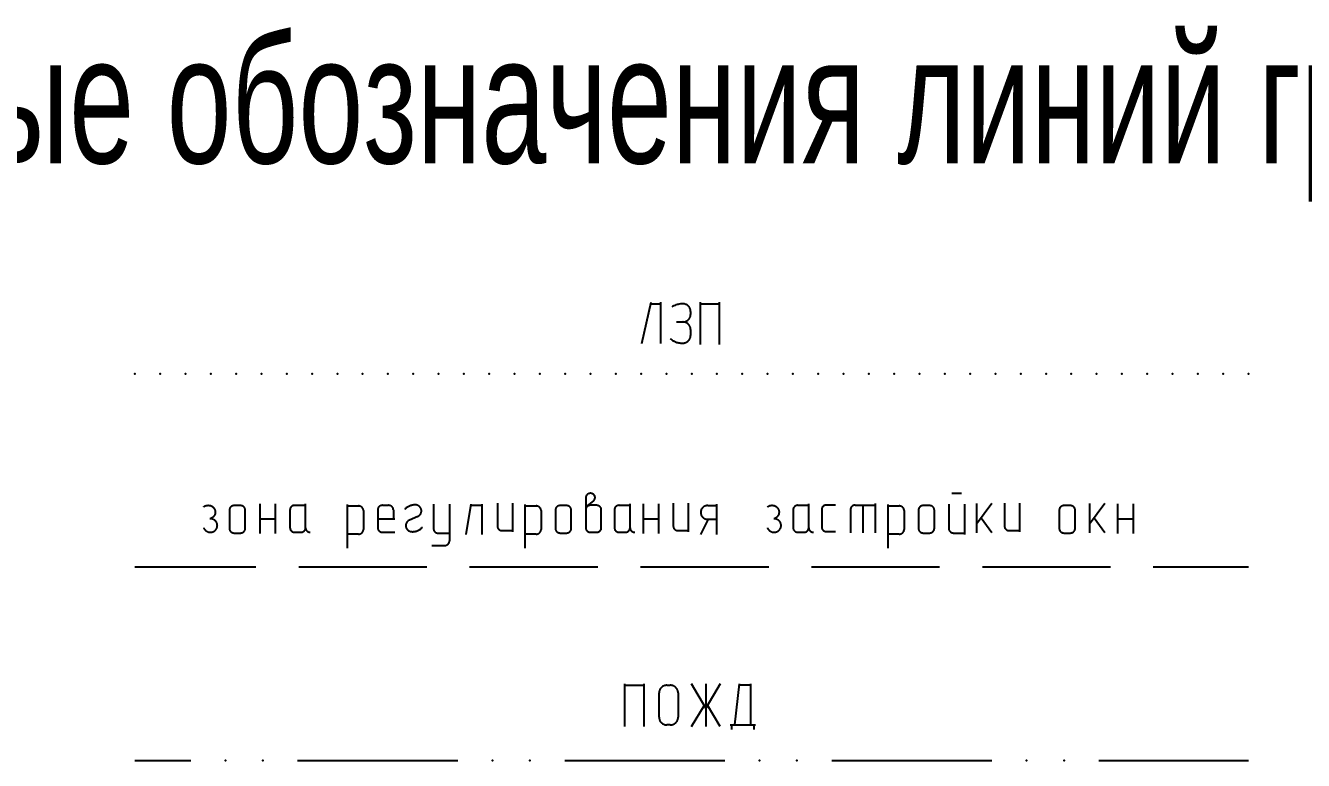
# Model space of a CAD drawing. Extents: x -2918 to -212, y 225 to 5715.
# Drawn here: x -390.19 to -347.46, y 1007.97 to 1032.56 of the extents above; entities that cross this region are included whole.
import ezdxf

# ---------------------------------------------------------------- set-up
doc = ezdxf.new("R2010")
doc.units = 0
doc.layers.get('0').update_dxf_attribs({"linetype": 'CONTINUOUS'})
doc.styles.add('STYLE-ARIAL_NARROW', font='ARIALN.TTF')

# ---------------------------------------------------------------- blocks, each defined once
blk = doc.blocks.new('УСЛ__ОБОЗНАЧЕНИЯ_ГЕО_2')
at = {"color": 18, "linetype": 'CONTINUOUS'}
for p, q in [((105.951, -10.149), (106.259, -8.767)), ((106.259, -8.817), (106.566, -8.817)), ((106.566, -8.767), (106.566, -10.149)), ((107.904, -10.178), (107.904, -8.767)), ((107.904, -8.818), (108.533, -8.818)), ((108.533, -8.767), (108.533, -10.178)), ((107.577, -9.071), (107.577, -9.171)), ((107.104, -9.424), (107.314, -9.424)), ((107.577, -9.677), (107.577, -9.879)), ((116.634, -15.158), (116.316, -15.158)), ((92.153, -15.719), (92.153, -16.332)), ((92.525, -15.566), (92.312, -15.566)), ((92.684, -16.332), (92.684, -15.719)), ((93.167, -15.507), (93.167, -16.506)), ((93.686, -15.507), (93.686, -16.506)), ((94.18, -15.708), (94.18, -16.309)), ((94.336, -15.558), (94.701, -15.558)), ((94.701, -16.309), (94.701, -15.508)), ((96.09, -15.526), (96.09, -16.993)), ((96.09, -15.579), (96.472, -15.579)), ((96.635, -15.736), (96.635, -16.365)), ((97.115, -15.708), (97.115, -16.309)), ((97.271, -15.558), (97.479, -15.558)), ((97.636, -15.708), (97.636, -16.009)), ((98.979, -15.517), (98.979, -16.338)), ((99.513, -15.517), (99.513, -16.748)), ((100.222, -15.515), (100.063, -16.536)), ((100.594, -15.566), (100.222, -15.566)), ((100.594, -15.515), (100.594, -16.536)), ((101.117, -15.491), (101.117, -16.258)), ((101.616, -15.491), (101.616, -16.45)), ((102.031, -15.526), (102.031, -16.993)), ((102.031, -15.579), (102.413, -15.579)), ((102.576, -15.736), (102.576, -16.365)), ((103.055, -15.719), (103.055, -16.332)), ((103.427, -15.566), (103.215, -15.566)), ((103.586, -16.332), (103.586, -15.719)), ((104.329, -15.408), (104.069, -15.608)), ((104.434, -15.558), (104.225, -15.558)), ((104.59, -16.309), (104.59, -15.708)), ((105.029, -15.708), (105.029, -16.309)), ((105.186, -15.558), (105.551, -15.558)), ((105.551, -16.309), (105.551, -15.508)), ((105.985, -15.507), (105.985, -16.506)), ((106.504, -15.507), (106.504, -16.506)), ((106.998, -15.491), (106.998, -16.258)), ((107.497, -15.491), (107.497, -16.45)), ((108.151, -15.566), (108.442, -15.566)), ((108.443, -15.515), (108.443, -16.536)), ((111.005, -15.708), (111.005, -16.309)), ((111.162, -15.558), (111.526, -15.558)), ((111.526, -16.309), (111.526, -15.508)), ((111.961, -15.697), (111.961, -16.287)), ((112.924, -15.697), (112.924, -16.484)), ((113.078, -15.55), (113.743, -15.55)), ((113.333, -15.55), (113.333, -16.484)), ((113.743, -15.5), (113.743, -16.484)), ((114.172, -15.526), (114.172, -16.993)), ((114.172, -15.579), (114.553, -15.579)), ((114.717, -15.736), (114.717, -16.365)), ((115.196, -15.719), (115.196, -16.332)), ((115.568, -15.566), (115.355, -15.566)), ((115.727, -16.332), (115.727, -15.719)), ((116.21, -15.515), (116.21, -16.332)), ((116.74, -15.515), (116.74, -16.536)), ((117.137, -15.498), (117.137, -16.477)), ((117.645, -15.498), (117.137, -16.184)), ((118.075, -15.491), (118.075, -16.258)), ((118.574, -15.491), (118.574, -16.45)), ((119.904, -15.719), (119.904, -16.332)), ((120.275, -15.566), (120.063, -15.566)), ((120.434, -16.332), (120.434, -15.719)), ((120.917, -15.498), (120.917, -16.477)), ((121.426, -15.498), (120.917, -16.184)), ((121.856, -15.507), (121.856, -16.506)), ((122.375, -15.507), (122.375, -16.506)), ((93.167, -16.006), (93.686, -16.006)), ((97.115, -16.009), (97.688, -16.009)), ((98.453, -15.929), (98.175, -16.052)), ((105.985, -16.006), (106.504, -16.006)), ((107.913, -16.536), (108.178, -16.026)), ((108.15, -16.026), (108.445, -16.026)), ((117.645, -16.477), (117.289, -15.988)), ((121.426, -16.477), (121.07, -15.988)), ((121.856, -16.006), (122.375, -16.006)), ((92.312, -16.485), (92.525, -16.485)), ((94.336, -16.46), (94.545, -16.46)), ((96.472, -16.522), (96.09, -16.522)), ((97.271, -16.46), (97.688, -16.46)), ((99.139, -16.492), (99.513, -16.492)), ((101.266, -16.402), (101.616, -16.402)), ((102.413, -16.522), (102.031, -16.522)), ((103.215, -16.485), (103.427, -16.485)), ((104.225, -16.46), (104.434, -16.46)), ((105.186, -16.46), (105.394, -16.46)), ((107.148, -16.402), (107.497, -16.402)), ((111.162, -16.46), (111.37, -16.46)), ((112.114, -16.435), (112.421, -16.435)), ((114.553, -16.522), (114.172, -16.522)), ((115.355, -16.485), (115.568, -16.485)), ((116.369, -16.485), (116.74, -16.485)), ((118.224, -16.402), (118.574, -16.402)), ((120.063, -16.485), (120.275, -16.485)), ((98.926, -16.902), (99.352, -16.902)), ((88.993, -17.617), (93.041, -17.617)), ((94.47, -17.617), (98.757, -17.617)), ((100.186, -17.617), (104.473, -17.617)), ((105.902, -17.617), (110.188, -17.617)), ((111.617, -17.617), (115.904, -17.617)), ((117.333, -17.617), (121.62, -17.617)), ((123.049, -17.617), (126.231, -17.617)), ((105.378, -22.955), (105.378, -21.527)), ((105.378, -21.578), (106.015, -21.578)), ((106.015, -21.527), (106.015, -22.955)), ((106.787, -21.578), (106.893, -21.578)), ((108.09, -21.527), (108.09, -22.96)), ((109.056, -22.904), (109.215, -21.527)), ((109.587, -21.578), (109.215, -21.578)), ((109.587, -22.904), (109.587, -21.527)), ((106.521, -22.649), (106.521, -21.833)), ((107.158, -21.833), (107.158, -22.649)), ((107.611, -22.96), (108.037, -22.243)), ((108.57, -22.96), (108.144, -22.243)), ((106.893, -22.904), (106.787, -22.904)), ((108.897, -22.904), (109.746, -22.904)), ((108.95, -23.057), (108.95, -22.904)), ((109.693, -22.904), (109.693, -23.057)), ((88.993, -24.093), (90.859, -24.093)), ((94.434, -24.093), (99.79, -24.093)), ((103.365, -24.093), (108.721, -24.093)), ((112.296, -24.093), (117.652, -24.093)), ((121.227, -24.093), (126.231, -24.093))]:
    blk.add_line(p, q, dxfattribs=at)
at = {"color": 18, "linetype": 'CONTINUOUS', "flags": 128}
for points in [[(107.314, -8.818), (107.275, -8.819), (107.237, -8.823), (107.199, -8.828), (107.161, -8.835), (107.123, -8.845), (107.086, -8.856), (107.05, -8.869), (107.014, -8.884), (106.98, -8.901), (106.946, -8.919)], [(107.577, -9.071), (107.576, -9.057), (107.575, -9.044), (107.574, -9.031), (107.571, -9.018), (107.568, -9.005), (107.564, -8.992), (107.559, -8.98), (107.554, -8.968), (107.548, -8.956), (107.542, -8.944), (107.534, -8.933), (107.527, -8.922), (107.518, -8.911), (107.509, -8.901), (107.5, -8.892), (107.49, -8.883), (107.479, -8.874), (107.468, -8.866), (107.457, -8.859), (107.445, -8.852), (107.433, -8.845), (107.421, -8.84), (107.408, -8.835), (107.395, -8.83), (107.382, -8.826), (107.369, -8.823), (107.355, -8.821), (107.341, -8.819), (107.328, -8.818), (107.314, -8.818)], [(107.314, -9.424), (107.328, -9.424), (107.341, -9.423), (107.355, -9.421), (107.369, -9.419), (107.382, -9.415), (107.395, -9.412), (107.408, -9.407), (107.421, -9.402), (107.433, -9.397), (107.445, -9.39), (107.457, -9.383), (107.468, -9.376), (107.479, -9.368), (107.49, -9.359), (107.5, -9.35), (107.509, -9.341), (107.518, -9.331), (107.527, -9.32), (107.534, -9.309), (107.542, -9.298), (107.548, -9.286), (107.554, -9.274), (107.559, -9.262), (107.564, -9.25), (107.568, -9.237), (107.571, -9.224), (107.574, -9.211), (107.575, -9.198), (107.576, -9.185), (107.577, -9.171)], [(107.577, -9.677), (107.576, -9.664), (107.575, -9.65), (107.574, -9.637), (107.571, -9.624), (107.568, -9.611), (107.564, -9.599), (107.559, -9.586), (107.554, -9.574), (107.548, -9.562), (107.542, -9.55), (107.534, -9.539), (107.527, -9.528), (107.518, -9.518), (107.509, -9.508), (107.5, -9.498), (107.49, -9.489), (107.479, -9.481), (107.468, -9.472), (107.457, -9.465), (107.445, -9.458), (107.433, -9.452), (107.421, -9.446), (107.408, -9.441), (107.395, -9.437), (107.382, -9.433), (107.369, -9.43), (107.355, -9.427), (107.341, -9.426), (107.328, -9.424), (107.314, -9.424)], [(106.894, -9.98), (106.918, -10.001), (106.944, -10.02), (106.971, -10.039), (106.999, -10.055), (107.028, -10.07), (107.058, -10.084), (107.088, -10.096), (107.12, -10.106), (107.151, -10.114), (107.183, -10.121), (107.216, -10.127), (107.248, -10.13), (107.281, -10.132), (107.314, -10.132)], [(107.314, -10.132), (107.328, -10.131), (107.341, -10.13), (107.355, -10.128), (107.369, -10.126), (107.382, -10.123), (107.395, -10.119), (107.408, -10.115), (107.421, -10.11), (107.433, -10.104), (107.445, -10.098), (107.457, -10.091), (107.468, -10.083), (107.479, -10.075), (107.49, -10.067), (107.5, -10.057), (107.509, -10.048), (107.518, -10.038), (107.527, -10.027), (107.534, -10.017), (107.542, -10.005), (107.548, -9.993), (107.554, -9.982), (107.559, -9.969), (107.564, -9.957), (107.568, -9.944), (107.571, -9.931), (107.574, -9.918), (107.575, -9.905), (107.576, -9.892), (107.577, -9.879)], [(104.225, -15.157), (104.217, -15.157), (104.209, -15.158), (104.201, -15.159), (104.193, -15.16), (104.185, -15.162), (104.177, -15.165), (104.169, -15.167), (104.162, -15.17), (104.154, -15.174), (104.147, -15.177), (104.14, -15.181), (104.133, -15.186), (104.127, -15.191), (104.121, -15.196), (104.115, -15.201), (104.109, -15.207), (104.104, -15.213), (104.099, -15.219), (104.094, -15.226), (104.09, -15.232), (104.086, -15.239), (104.082, -15.246), (104.079, -15.254), (104.076, -15.261), (104.074, -15.269), (104.072, -15.276), (104.071, -15.284), (104.07, -15.292), (104.069, -15.299), (104.069, -15.307), (104.069, -16.309)], [(104.329, -15.408), (104.335, -15.403), (104.341, -15.397), (104.346, -15.392), (104.351, -15.386), (104.356, -15.38), (104.36, -15.373), (104.364, -15.367), (104.368, -15.36), (104.371, -15.353), (104.374, -15.346), (104.376, -15.339), (104.378, -15.332), (104.379, -15.324), (104.381, -15.317), (104.382, -15.309), (104.382, -15.302), (104.382, -15.294), (104.381, -15.287), (104.38, -15.279), (104.379, -15.272), (104.377, -15.264), (104.375, -15.257), (104.373, -15.25), (104.37, -15.243), (104.366, -15.236), (104.363, -15.229), (104.359, -15.223), (104.354, -15.216), (104.349, -15.21), (104.345, -15.205), (104.339, -15.199), (104.334, -15.194), (104.328, -15.189), (104.321, -15.185), (104.315, -15.18), (104.308, -15.176), (104.301, -15.173), (104.294, -15.169), (104.287, -15.166), (104.28, -15.164), (104.272, -15.162), (104.264, -15.16), (104.257, -15.159), (104.249, -15.158), (104.241, -15.157), (104.233, -15.157), (104.225, -15.157)], [(91.295, -15.608), (91.304, -15.601), (91.315, -15.594), (91.325, -15.588), (91.337, -15.582), (91.348, -15.577), (91.359, -15.573), (91.371, -15.569), (91.383, -15.565), (91.395, -15.562), (91.408, -15.561), (91.42, -15.559), (91.432, -15.558), (91.445, -15.558), (91.457, -15.558), (91.47, -15.559), (91.482, -15.561), (91.495, -15.563), (91.507, -15.566), (91.519, -15.569), (91.53, -15.574), (91.542, -15.578), (91.553, -15.584), (91.564, -15.589), (91.575, -15.596), (91.585, -15.602), (91.595, -15.61), (91.604, -15.618), (91.613, -15.626), (91.622, -15.635), (91.63, -15.644), (91.637, -15.654), (91.644, -15.664), (91.651, -15.674), (91.656, -15.684), (91.662, -15.695), (91.667, -15.707), (91.671, -15.718), (91.674, -15.729), (91.677, -15.741), (91.679, -15.753), (91.681, -15.765), (91.682, -15.777), (91.682, -15.789), (91.681, -15.801), (91.68, -15.813), (91.678, -15.825), (91.676, -15.837), (91.673, -15.848), (91.669, -15.86), (91.665, -15.871), (91.66, -15.882), (91.655, -15.893), (91.649, -15.903), (91.642, -15.913), (91.635, -15.923), (91.627, -15.933), (91.619, -15.942), (91.61, -15.95), (91.601, -15.959), (91.592, -15.966), (91.582, -15.974), (91.571, -15.98), (91.561, -15.986), (91.55, -15.992), (91.538, -15.997), (91.527, -16.002), (91.515, -16.006), (91.503, -16.009)], [(92.312, -15.566), (92.304, -15.567), (92.296, -15.567), (92.287, -15.568), (92.279, -15.57), (92.271, -15.572), (92.263, -15.574), (92.255, -15.576), (92.248, -15.58), (92.24, -15.583), (92.233, -15.587), (92.225, -15.591), (92.219, -15.595), (92.212, -15.6), (92.206, -15.606), (92.2, -15.611), (92.194, -15.617), (92.188, -15.623), (92.183, -15.629), (92.179, -15.636), (92.174, -15.643), (92.17, -15.65), (92.167, -15.657), (92.164, -15.665), (92.161, -15.672), (92.158, -15.68), (92.157, -15.688), (92.155, -15.695), (92.154, -15.703), (92.153, -15.711), (92.153, -15.719)], [(92.684, -15.719), (92.683, -15.711), (92.683, -15.703), (92.682, -15.695), (92.68, -15.688), (92.678, -15.68), (92.676, -15.672), (92.673, -15.665), (92.67, -15.657), (92.666, -15.65), (92.662, -15.643), (92.658, -15.636), (92.653, -15.629), (92.648, -15.623), (92.643, -15.617), (92.637, -15.611), (92.631, -15.606), (92.625, -15.6), (92.618, -15.595), (92.611, -15.591), (92.604, -15.587), (92.597, -15.583), (92.589, -15.58), (92.582, -15.576), (92.574, -15.574), (92.566, -15.572), (92.558, -15.57), (92.549, -15.568), (92.541, -15.567), (92.533, -15.567), (92.525, -15.566)], [(94.336, -15.558), (94.328, -15.558), (94.32, -15.559), (94.312, -15.56), (94.304, -15.561), (94.296, -15.563), (94.288, -15.565), (94.28, -15.568), (94.273, -15.571), (94.265, -15.574), (94.258, -15.578), (94.251, -15.582), (94.245, -15.587), (94.238, -15.591), (94.232, -15.597), (94.226, -15.602), (94.22, -15.608), (94.215, -15.614), (94.21, -15.62), (94.205, -15.627), (94.201, -15.633), (94.197, -15.64), (94.194, -15.647), (94.191, -15.654), (94.188, -15.662), (94.186, -15.669), (94.184, -15.677), (94.182, -15.685), (94.181, -15.693), (94.18, -15.7), (94.18, -15.708)], [(96.635, -15.736), (96.635, -15.728), (96.635, -15.719), (96.633, -15.711), (96.632, -15.703), (96.63, -15.695), (96.627, -15.687), (96.624, -15.68), (96.621, -15.672), (96.618, -15.665), (96.613, -15.657), (96.609, -15.65), (96.604, -15.643), (96.599, -15.637), (96.594, -15.631), (96.588, -15.625), (96.581, -15.619), (96.575, -15.614), (96.568, -15.609), (96.561, -15.604), (96.554, -15.6), (96.546, -15.596), (96.538, -15.592), (96.53, -15.589), (96.522, -15.586), (96.514, -15.584), (96.506, -15.582), (96.498, -15.581), (96.489, -15.579), (96.48, -15.579), (96.472, -15.579)], [(97.271, -15.558), (97.263, -15.558), (97.255, -15.559), (97.246, -15.56), (97.238, -15.561), (97.23, -15.563), (97.223, -15.565), (97.215, -15.568), (97.207, -15.571), (97.2, -15.574), (97.193, -15.578), (97.186, -15.582), (97.179, -15.587), (97.173, -15.591), (97.166, -15.597), (97.16, -15.602), (97.155, -15.608), (97.149, -15.614), (97.144, -15.62), (97.14, -15.627), (97.136, -15.633), (97.132, -15.64), (97.128, -15.647), (97.125, -15.654), (97.122, -15.662), (97.12, -15.669), (97.118, -15.677), (97.117, -15.685), (97.115, -15.693), (97.115, -15.7), (97.115, -15.708)], [(97.636, -15.708), (97.635, -15.7), (97.635, -15.693), (97.634, -15.685), (97.632, -15.677), (97.63, -15.669), (97.628, -15.662), (97.625, -15.654), (97.622, -15.647), (97.618, -15.64), (97.615, -15.633), (97.61, -15.627), (97.606, -15.62), (97.601, -15.614), (97.596, -15.608), (97.59, -15.602), (97.584, -15.597), (97.578, -15.591), (97.571, -15.587), (97.564, -15.582), (97.557, -15.578), (97.55, -15.574), (97.543, -15.571), (97.535, -15.568), (97.528, -15.565), (97.52, -15.563), (97.512, -15.561), (97.504, -15.56), (97.496, -15.559), (97.487, -15.558), (97.479, -15.558)], [(98.366, -15.543), (98.342, -15.544), (98.317, -15.546), (98.292, -15.549), (98.268, -15.553), (98.244, -15.559), (98.22, -15.566), (98.197, -15.574), (98.174, -15.584), (98.152, -15.594), (98.131, -15.606), (98.11, -15.618), (98.09, -15.632), (98.07, -15.647), (98.052, -15.663), (98.034, -15.68), (98.018, -15.697)], [(98.444, -15.933), (98.454, -15.928), (98.465, -15.924), (98.474, -15.918), (98.484, -15.912), (98.493, -15.906), (98.502, -15.9), (98.51, -15.892), (98.518, -15.885), (98.525, -15.877), (98.532, -15.868), (98.539, -15.86), (98.545, -15.851), (98.551, -15.842), (98.556, -15.832), (98.56, -15.822), (98.564, -15.812), (98.568, -15.802), (98.57, -15.792), (98.573, -15.781), (98.574, -15.77), (98.575, -15.76), (98.576, -15.749), (98.576, -15.738), (98.575, -15.728), (98.574, -15.717), (98.572, -15.706), (98.57, -15.696), (98.567, -15.685), (98.563, -15.675), (98.559, -15.665), (98.554, -15.656), (98.549, -15.646), (98.544, -15.637), (98.537, -15.628), (98.531, -15.619), (98.523, -15.611), (98.516, -15.603), (98.508, -15.596), (98.499, -15.589), (98.49, -15.582), (98.481, -15.576), (98.472, -15.57), (98.462, -15.565), (98.452, -15.56), (98.442, -15.556), (98.431, -15.553), (98.421, -15.549), (98.41, -15.547), (98.399, -15.545), (98.388, -15.544), (98.376, -15.543), (98.365, -15.542)], [(102.576, -15.736), (102.576, -15.728), (102.575, -15.719), (102.574, -15.711), (102.573, -15.703), (102.571, -15.695), (102.568, -15.687), (102.565, -15.68), (102.562, -15.672), (102.558, -15.665), (102.554, -15.657), (102.55, -15.65), (102.545, -15.643), (102.54, -15.637), (102.534, -15.631), (102.528, -15.625), (102.522, -15.619), (102.516, -15.614), (102.509, -15.609), (102.502, -15.604), (102.494, -15.6), (102.487, -15.596), (102.479, -15.592), (102.471, -15.589), (102.463, -15.586), (102.455, -15.584), (102.447, -15.582), (102.438, -15.581), (102.43, -15.579), (102.421, -15.579), (102.413, -15.579)], [(103.215, -15.566), (103.206, -15.567), (103.198, -15.567), (103.19, -15.568), (103.181, -15.57), (103.173, -15.572), (103.165, -15.574), (103.157, -15.576), (103.15, -15.58), (103.142, -15.583), (103.135, -15.587), (103.128, -15.591), (103.121, -15.595), (103.114, -15.6), (103.108, -15.606), (103.102, -15.611), (103.096, -15.617), (103.091, -15.623), (103.086, -15.629), (103.081, -15.636), (103.077, -15.643), (103.073, -15.65), (103.069, -15.657), (103.066, -15.665), (103.063, -15.672), (103.061, -15.68), (103.059, -15.688), (103.057, -15.695), (103.056, -15.703), (103.056, -15.711), (103.055, -15.719)], [(103.586, -15.719), (103.586, -15.711), (103.585, -15.703), (103.584, -15.695), (103.582, -15.688), (103.581, -15.68), (103.578, -15.672), (103.576, -15.665), (103.572, -15.657), (103.569, -15.65), (103.565, -15.643), (103.56, -15.636), (103.556, -15.629), (103.551, -15.623), (103.545, -15.617), (103.54, -15.611), (103.534, -15.606), (103.527, -15.6), (103.521, -15.595), (103.514, -15.591), (103.506, -15.587), (103.499, -15.583), (103.492, -15.58), (103.484, -15.576), (103.476, -15.574), (103.468, -15.572), (103.46, -15.57), (103.452, -15.568), (103.444, -15.567), (103.435, -15.567), (103.427, -15.566)], [(104.225, -15.558), (104.217, -15.558), (104.209, -15.559), (104.201, -15.56), (104.193, -15.561), (104.185, -15.563), (104.177, -15.565), (104.169, -15.568), (104.162, -15.571), (104.154, -15.574), (104.147, -15.578), (104.14, -15.582), (104.133, -15.587), (104.127, -15.591), (104.121, -15.597), (104.115, -15.602), (104.109, -15.608), (104.104, -15.614), (104.099, -15.62), (104.094, -15.627), (104.09, -15.633), (104.086, -15.64), (104.082, -15.647), (104.079, -15.654), (104.076, -15.662), (104.074, -15.669), (104.072, -15.677), (104.071, -15.685), (104.07, -15.693), (104.069, -15.7), (104.069, -15.708)], [(104.59, -15.708), (104.59, -15.7), (104.589, -15.693), (104.588, -15.685), (104.587, -15.677), (104.585, -15.669), (104.582, -15.662), (104.58, -15.654), (104.576, -15.647), (104.573, -15.64), (104.569, -15.633), (104.565, -15.627), (104.56, -15.62), (104.555, -15.614), (104.55, -15.608), (104.544, -15.602), (104.538, -15.597), (104.532, -15.591), (104.526, -15.587), (104.519, -15.582), (104.512, -15.578), (104.505, -15.574), (104.497, -15.571), (104.49, -15.568), (104.482, -15.565), (104.474, -15.563), (104.466, -15.561), (104.458, -15.56), (104.45, -15.559), (104.442, -15.558), (104.434, -15.558)], [(105.186, -15.558), (105.177, -15.558), (105.169, -15.559), (105.161, -15.56), (105.153, -15.561), (105.145, -15.563), (105.137, -15.565), (105.13, -15.568), (105.122, -15.571), (105.115, -15.574), (105.108, -15.578), (105.101, -15.582), (105.094, -15.587), (105.087, -15.591), (105.081, -15.597), (105.075, -15.602), (105.07, -15.608), (105.064, -15.614), (105.059, -15.62), (105.055, -15.627), (105.05, -15.633), (105.046, -15.64), (105.043, -15.647), (105.04, -15.654), (105.037, -15.662), (105.035, -15.669), (105.033, -15.677), (105.031, -15.685), (105.03, -15.693), (105.03, -15.7), (105.029, -15.708)], [(108.151, -15.566), (108.139, -15.567), (108.127, -15.568), (108.114, -15.569), (108.102, -15.571), (108.09, -15.574), (108.078, -15.578), (108.066, -15.582), (108.054, -15.586), (108.043, -15.591), (108.032, -15.597), (108.021, -15.603), (108.011, -15.61), (108.001, -15.618), (107.992, -15.625), (107.982, -15.634), (107.974, -15.642), (107.966, -15.651), (107.958, -15.661), (107.951, -15.671), (107.945, -15.681), (107.939, -15.692), (107.933, -15.703), (107.928, -15.714), (107.924, -15.725), (107.921, -15.737), (107.918, -15.748), (107.916, -15.76), (107.914, -15.772), (107.913, -15.784), (107.913, -15.796), (107.913, -15.808), (107.914, -15.82), (107.916, -15.832), (107.918, -15.844), (107.921, -15.856), (107.924, -15.867), (107.928, -15.878), (107.933, -15.889), (107.939, -15.9), (107.945, -15.911), (107.951, -15.921), (107.958, -15.931), (107.966, -15.94), (107.974, -15.95), (107.982, -15.958), (107.992, -15.967), (108.001, -15.975), (108.011, -15.982), (108.021, -15.989), (108.032, -15.995), (108.043, -16.001), (108.054, -16.006), (108.066, -16.01), (108.078, -16.014), (108.09, -16.018), (108.102, -16.021), (108.114, -16.023), (108.127, -16.024), (108.139, -16.025), (108.151, -16.026)], [(110.147, -15.608), (110.157, -15.601), (110.167, -15.594), (110.178, -15.588), (110.189, -15.582), (110.2, -15.577), (110.212, -15.573), (110.223, -15.569), (110.235, -15.565), (110.248, -15.562), (110.26, -15.561), (110.272, -15.559), (110.285, -15.558), (110.297, -15.558), (110.31, -15.558), (110.322, -15.559), (110.334, -15.561), (110.347, -15.563), (110.359, -15.566), (110.371, -15.569), (110.383, -15.574), (110.394, -15.578), (110.405, -15.584), (110.416, -15.589), (110.427, -15.596), (110.437, -15.602), (110.447, -15.61), (110.456, -15.618), (110.465, -15.626), (110.474, -15.635), (110.482, -15.644), (110.49, -15.654), (110.497, -15.664), (110.503, -15.674), (110.509, -15.684), (110.514, -15.695), (110.519, -15.707), (110.523, -15.718), (110.526, -15.729), (110.529, -15.741), (110.531, -15.753), (110.533, -15.765), (110.534, -15.777), (110.534, -15.789), (110.534, -15.801), (110.532, -15.813), (110.531, -15.825), (110.528, -15.837), (110.525, -15.848), (110.522, -15.86), (110.517, -15.871), (110.513, -15.882), (110.507, -15.893), (110.501, -15.903), (110.494, -15.913), (110.487, -15.923), (110.479, -15.933), (110.471, -15.942), (110.463, -15.95), (110.454, -15.959), (110.444, -15.966), (110.434, -15.974), (110.424, -15.98), (110.413, -15.986), (110.402, -15.992), (110.391, -15.997), (110.379, -16.002), (110.367, -16.006), (110.355, -16.009)], [(111.162, -15.558), (111.153, -15.558), (111.145, -15.559), (111.137, -15.56), (111.129, -15.561), (111.121, -15.563), (111.113, -15.565), (111.106, -15.568), (111.098, -15.571), (111.091, -15.574), (111.084, -15.578), (111.076, -15.582), (111.07, -15.587), (111.063, -15.591), (111.057, -15.597), (111.051, -15.602), (111.046, -15.608), (111.04, -15.614), (111.035, -15.62), (111.031, -15.627), (111.026, -15.633), (111.022, -15.64), (111.019, -15.647), (111.016, -15.654), (111.013, -15.662), (111.011, -15.669), (111.009, -15.677), (111.007, -15.685), (111.006, -15.693), (111.006, -15.7), (111.005, -15.708)], [(112.421, -15.55), (112.114, -15.55), (112.106, -15.55), (112.098, -15.55), (112.09, -15.552), (112.082, -15.553), (112.074, -15.555), (112.066, -15.557), (112.059, -15.56), (112.052, -15.562), (112.044, -15.566), (112.037, -15.569), (112.03, -15.573), (112.024, -15.578), (112.017, -15.582), (112.011, -15.588), (112.005, -15.593), (112, -15.598), (111.995, -15.604), (111.99, -15.61), (111.985, -15.617), (111.981, -15.623), (111.977, -15.63), (111.974, -15.637), (111.971, -15.644), (111.968, -15.652), (111.966, -15.659), (111.964, -15.666), (111.962, -15.674), (111.961, -15.682), (111.961, -15.689), (111.961, -15.697)], [(113.078, -15.55), (113.07, -15.55), (113.062, -15.55), (113.054, -15.552), (113.046, -15.553), (113.038, -15.555), (113.03, -15.557), (113.023, -15.56), (113.015, -15.562), (113.008, -15.566), (113.001, -15.569), (112.994, -15.573), (112.987, -15.578), (112.981, -15.582), (112.975, -15.588), (112.969, -15.593), (112.964, -15.598), (112.958, -15.604), (112.954, -15.61), (112.949, -15.617), (112.945, -15.623), (112.941, -15.63), (112.938, -15.637), (112.934, -15.644), (112.932, -15.652), (112.93, -15.659), (112.928, -15.666), (112.926, -15.674), (112.925, -15.682), (112.924, -15.689), (112.924, -15.697)], [(114.717, -15.736), (114.717, -15.728), (114.716, -15.719), (114.715, -15.711), (114.713, -15.703), (114.711, -15.695), (114.709, -15.687), (114.706, -15.68), (114.703, -15.672), (114.699, -15.665), (114.695, -15.657), (114.691, -15.65), (114.686, -15.643), (114.681, -15.637), (114.675, -15.631), (114.669, -15.625), (114.663, -15.619), (114.656, -15.614), (114.65, -15.609), (114.643, -15.604), (114.635, -15.6), (114.628, -15.596), (114.62, -15.592), (114.612, -15.589), (114.604, -15.586), (114.596, -15.584), (114.587, -15.582), (114.579, -15.581), (114.571, -15.579), (114.562, -15.579), (114.553, -15.579)], [(115.355, -15.566), (115.347, -15.567), (115.339, -15.567), (115.33, -15.568), (115.322, -15.57), (115.314, -15.572), (115.306, -15.574), (115.298, -15.576), (115.291, -15.58), (115.283, -15.583), (115.276, -15.587), (115.269, -15.591), (115.262, -15.595), (115.255, -15.6), (115.249, -15.606), (115.243, -15.611), (115.237, -15.617), (115.232, -15.623), (115.227, -15.629), (115.222, -15.636), (115.217, -15.643), (115.213, -15.65), (115.21, -15.657), (115.207, -15.665), (115.204, -15.672), (115.202, -15.68), (115.2, -15.688), (115.198, -15.695), (115.197, -15.703), (115.196, -15.711), (115.196, -15.719)], [(115.727, -15.719), (115.727, -15.711), (115.726, -15.703), (115.725, -15.695), (115.723, -15.688), (115.721, -15.68), (115.719, -15.672), (115.716, -15.665), (115.713, -15.657), (115.709, -15.65), (115.705, -15.643), (115.701, -15.636), (115.696, -15.629), (115.691, -15.623), (115.686, -15.617), (115.68, -15.611), (115.674, -15.606), (115.668, -15.6), (115.661, -15.595), (115.654, -15.591), (115.647, -15.587), (115.64, -15.583), (115.632, -15.58), (115.625, -15.576), (115.617, -15.574), (115.609, -15.572), (115.601, -15.57), (115.592, -15.568), (115.584, -15.567), (115.576, -15.567), (115.568, -15.566)], [(120.063, -15.566), (120.055, -15.567), (120.046, -15.567), (120.038, -15.568), (120.03, -15.57), (120.022, -15.572), (120.014, -15.574), (120.006, -15.576), (119.998, -15.58), (119.99, -15.583), (119.983, -15.587), (119.976, -15.591), (119.969, -15.595), (119.963, -15.6), (119.956, -15.606), (119.95, -15.611), (119.945, -15.617), (119.939, -15.623), (119.934, -15.629), (119.929, -15.636), (119.925, -15.643), (119.921, -15.65), (119.918, -15.657), (119.914, -15.665), (119.911, -15.672), (119.909, -15.68), (119.907, -15.688), (119.906, -15.695), (119.905, -15.703), (119.904, -15.711), (119.904, -15.719)], [(120.434, -15.719), (120.434, -15.711), (120.434, -15.703), (120.432, -15.695), (120.431, -15.688), (120.429, -15.68), (120.427, -15.672), (120.424, -15.665), (120.421, -15.657), (120.417, -15.65), (120.413, -15.643), (120.409, -15.636), (120.404, -15.629), (120.399, -15.623), (120.394, -15.617), (120.388, -15.611), (120.382, -15.606), (120.375, -15.6), (120.369, -15.595), (120.362, -15.591), (120.355, -15.587), (120.347, -15.583), (120.34, -15.58), (120.332, -15.576), (120.324, -15.574), (120.316, -15.572), (120.308, -15.57), (120.3, -15.568), (120.292, -15.567), (120.284, -15.567), (120.275, -15.566)], [(91.295, -16.309), (91.299, -16.321), (91.304, -16.331), (91.31, -16.342), (91.316, -16.352), (91.323, -16.362), (91.33, -16.372), (91.338, -16.381), (91.346, -16.39), (91.355, -16.398), (91.364, -16.406), (91.374, -16.414), (91.384, -16.421), (91.394, -16.427), (91.405, -16.433), (91.416, -16.438), (91.427, -16.443), (91.439, -16.448), (91.451, -16.451), (91.462, -16.454), (91.475, -16.456), (91.487, -16.458), (91.499, -16.46), (91.511, -16.46), (91.524, -16.46), (91.536, -16.459), (91.549, -16.458), (91.561, -16.456), (91.573, -16.453), (91.585, -16.45), (91.597, -16.446), (91.608, -16.442), (91.619, -16.437), (91.63, -16.432), (91.641, -16.425), (91.651, -16.419), (91.661, -16.412), (91.671, -16.404), (91.68, -16.396), (91.688, -16.388), (91.696, -16.379), (91.704, -16.369), (91.711, -16.359), (91.718, -16.349), (91.724, -16.339), (91.729, -16.328), (91.734, -16.317), (91.738, -16.306), (91.742, -16.295), (91.745, -16.283), (91.747, -16.272), (91.749, -16.26), (91.75, -16.248), (91.751, -16.236), (91.75, -16.224), (91.75, -16.212), (91.748, -16.2), (91.746, -16.189), (91.743, -16.177), (91.74, -16.166), (91.736, -16.155), (91.731, -16.144), (91.726, -16.133), (91.72, -16.122), (91.713, -16.112), (91.707, -16.102), (91.699, -16.093), (91.691, -16.084), (91.683, -16.075), (91.674, -16.067), (91.664, -16.059), (91.654, -16.052), (91.644, -16.045), (91.634, -16.039), (91.623, -16.033), (91.612, -16.028), (91.6, -16.024), (91.588, -16.019), (91.577, -16.016), (91.565, -16.013), (91.552, -16.011), (91.54, -16.01), (91.528, -16.009), (91.515, -16.009), (91.503, -16.009)], [(98.192, -16.044), (98.182, -16.048), (98.171, -16.053), (98.162, -16.058), (98.152, -16.063), (98.143, -16.069), (98.134, -16.076), (98.125, -16.082), (98.117, -16.089), (98.109, -16.097), (98.102, -16.105), (98.095, -16.114), (98.088, -16.122), (98.082, -16.131), (98.077, -16.141), (98.072, -16.15), (98.067, -16.16), (98.063, -16.17), (98.06, -16.18), (98.057, -16.191), (98.055, -16.201), (98.054, -16.212), (98.053, -16.222), (98.052, -16.233), (98.052, -16.244), (98.053, -16.255), (98.054, -16.265), (98.056, -16.276), (98.059, -16.286), (98.062, -16.297), (98.065, -16.307), (98.069, -16.317), (98.074, -16.326), (98.08, -16.336), (98.085, -16.345), (98.092, -16.354), (98.098, -16.362), (98.105, -16.371), (98.113, -16.378), (98.121, -16.386), (98.129, -16.393), (98.138, -16.399), (98.147, -16.406), (98.157, -16.411), (98.167, -16.416), (98.177, -16.421), (98.187, -16.425), (98.198, -16.429), (98.208, -16.432), (98.219, -16.434), (98.23, -16.436), (98.241, -16.438), (98.252, -16.439), (98.263, -16.439)], [(110.147, -16.309), (110.151, -16.321), (110.156, -16.331), (110.162, -16.342), (110.168, -16.352), (110.175, -16.362), (110.182, -16.372), (110.19, -16.381), (110.198, -16.39), (110.207, -16.398), (110.216, -16.406), (110.226, -16.414), (110.236, -16.421), (110.246, -16.427), (110.257, -16.433), (110.268, -16.438), (110.279, -16.443), (110.291, -16.448), (110.303, -16.451), (110.315, -16.454), (110.327, -16.456), (110.339, -16.458), (110.351, -16.46), (110.364, -16.46), (110.376, -16.46), (110.389, -16.459), (110.401, -16.458), (110.413, -16.456), (110.425, -16.453), (110.437, -16.45), (110.449, -16.446), (110.46, -16.442), (110.471, -16.437), (110.482, -16.432), (110.493, -16.425), (110.504, -16.419), (110.513, -16.412), (110.523, -16.404), (110.532, -16.396), (110.541, -16.388), (110.549, -16.379), (110.557, -16.369), (110.564, -16.359), (110.57, -16.349), (110.576, -16.339), (110.582, -16.328), (110.587, -16.317), (110.591, -16.306), (110.595, -16.295), (110.597, -16.283), (110.6, -16.272), (110.601, -16.26), (110.603, -16.248), (110.603, -16.236), (110.603, -16.224), (110.602, -16.212), (110.6, -16.2), (110.598, -16.189), (110.595, -16.177), (110.592, -16.166), (110.588, -16.155), (110.583, -16.144), (110.578, -16.133), (110.572, -16.122), (110.566, -16.112), (110.559, -16.102), (110.551, -16.093), (110.543, -16.084), (110.535, -16.075), (110.526, -16.067), (110.516, -16.059), (110.507, -16.052), (110.496, -16.045), (110.486, -16.039), (110.475, -16.033), (110.464, -16.028), (110.452, -16.024), (110.441, -16.019), (110.429, -16.016), (110.417, -16.013), (110.405, -16.011), (110.392, -16.01), (110.38, -16.009), (110.368, -16.009), (110.355, -16.009)], [(92.153, -16.332), (92.153, -16.34), (92.154, -16.348), (92.155, -16.356), (92.157, -16.363), (92.158, -16.371), (92.161, -16.379), (92.164, -16.387), (92.167, -16.394), (92.17, -16.401), (92.174, -16.408), (92.179, -16.415), (92.183, -16.422), (92.188, -16.428), (92.194, -16.434), (92.2, -16.44), (92.206, -16.445), (92.212, -16.451), (92.219, -16.456), (92.225, -16.46), (92.233, -16.464), (92.24, -16.468), (92.248, -16.471), (92.255, -16.475), (92.263, -16.477), (92.271, -16.479), (92.279, -16.481), (92.287, -16.483), (92.296, -16.484), (92.304, -16.485), (92.312, -16.485)], [(92.525, -16.485), (92.533, -16.485), (92.541, -16.484), (92.549, -16.483), (92.558, -16.481), (92.566, -16.479), (92.574, -16.477), (92.582, -16.475), (92.589, -16.471), (92.597, -16.468), (92.604, -16.464), (92.611, -16.46), (92.618, -16.456), (92.625, -16.451), (92.631, -16.445), (92.637, -16.44), (92.643, -16.434), (92.648, -16.428), (92.653, -16.422), (92.658, -16.415), (92.662, -16.408), (92.666, -16.401), (92.67, -16.394), (92.673, -16.387), (92.676, -16.379), (92.678, -16.371), (92.68, -16.363), (92.682, -16.356), (92.683, -16.348), (92.683, -16.34), (92.684, -16.332)], [(94.18, -16.309), (94.18, -16.317), (94.181, -16.325), (94.182, -16.333), (94.184, -16.341), (94.186, -16.348), (94.188, -16.356), (94.191, -16.363), (94.194, -16.371), (94.197, -16.378), (94.201, -16.385), (94.205, -16.391), (94.21, -16.398), (94.215, -16.404), (94.22, -16.41), (94.226, -16.416), (94.232, -16.421), (94.238, -16.426), (94.245, -16.431), (94.251, -16.435), (94.258, -16.44), (94.265, -16.443), (94.273, -16.447), (94.28, -16.45), (94.288, -16.452), (94.296, -16.455), (94.304, -16.456), (94.312, -16.458), (94.32, -16.459), (94.328, -16.46), (94.336, -16.46)], [(94.545, -16.46), (94.553, -16.46), (94.561, -16.459), (94.569, -16.458), (94.577, -16.456), (94.585, -16.455), (94.593, -16.452), (94.601, -16.45), (94.608, -16.447), (94.616, -16.443), (94.623, -16.44), (94.63, -16.435), (94.637, -16.431), (94.643, -16.426), (94.65, -16.421), (94.655, -16.416), (94.661, -16.41), (94.666, -16.404), (94.671, -16.398), (94.676, -16.391), (94.68, -16.385), (94.684, -16.378), (94.687, -16.371), (94.691, -16.363), (94.693, -16.356), (94.696, -16.348), (94.698, -16.341), (94.699, -16.333), (94.7, -16.325), (94.701, -16.317), (94.701, -16.309), (94.701, -16.317), (94.702, -16.325), (94.703, -16.333), (94.705, -16.341), (94.706, -16.348), (94.709, -16.356), (94.712, -16.363), (94.715, -16.371), (94.718, -16.378), (94.722, -16.385), (94.726, -16.391), (94.731, -16.398), (94.736, -16.404), (94.741, -16.41), (94.747, -16.416), (94.753, -16.421), (94.759, -16.426), (94.765, -16.431), (94.772, -16.435), (94.779, -16.44), (94.787, -16.443), (94.794, -16.447), (94.801, -16.45), (94.809, -16.452), (94.817, -16.455), (94.825, -16.456), (94.833, -16.458), (94.841, -16.459), (94.849, -16.46), (94.857, -16.46)], [(96.472, -16.522), (96.48, -16.522), (96.489, -16.521), (96.498, -16.52), (96.506, -16.518), (96.514, -16.516), (96.522, -16.514), (96.53, -16.511), (96.538, -16.508), (96.546, -16.505), (96.554, -16.501), (96.561, -16.496), (96.568, -16.492), (96.575, -16.487), (96.581, -16.481), (96.588, -16.476), (96.594, -16.47), (96.599, -16.464), (96.604, -16.457), (96.609, -16.45), (96.613, -16.443), (96.618, -16.436), (96.621, -16.429), (96.624, -16.421), (96.627, -16.413), (96.63, -16.405), (96.632, -16.397), (96.633, -16.389), (96.635, -16.381), (96.635, -16.373), (96.635, -16.365)], [(97.115, -16.309), (97.115, -16.317), (97.115, -16.325), (97.117, -16.333), (97.118, -16.341), (97.12, -16.348), (97.122, -16.356), (97.125, -16.363), (97.128, -16.371), (97.132, -16.378), (97.136, -16.385), (97.14, -16.391), (97.144, -16.398), (97.149, -16.404), (97.155, -16.41), (97.16, -16.416), (97.166, -16.421), (97.173, -16.426), (97.179, -16.431), (97.186, -16.435), (97.193, -16.44), (97.2, -16.443), (97.207, -16.447), (97.215, -16.45), (97.223, -16.452), (97.23, -16.455), (97.238, -16.456), (97.246, -16.458), (97.255, -16.459), (97.263, -16.46), (97.271, -16.46)], [(98.262, -16.441), (98.287, -16.44), (98.312, -16.438), (98.336, -16.435), (98.361, -16.43), (98.385, -16.425), (98.408, -16.418), (98.431, -16.41), (98.454, -16.4), (98.476, -16.389), (98.498, -16.378), (98.519, -16.365), (98.539, -16.351), (98.558, -16.336), (98.577, -16.321), (98.594, -16.304), (98.611, -16.286)], [(98.979, -16.338), (98.979, -16.346), (98.98, -16.354), (98.981, -16.362), (98.983, -16.37), (98.985, -16.377), (98.987, -16.385), (98.99, -16.393), (98.993, -16.4), (98.997, -16.407), (99.001, -16.415), (99.005, -16.421), (99.01, -16.428), (99.015, -16.434), (99.02, -16.441), (99.026, -16.447), (99.032, -16.452), (99.039, -16.457), (99.045, -16.462), (99.052, -16.467), (99.059, -16.471), (99.067, -16.475), (99.074, -16.478), (99.082, -16.481), (99.09, -16.484), (99.098, -16.486), (99.106, -16.488), (99.114, -16.49), (99.122, -16.491), (99.131, -16.491), (99.139, -16.492)], [(101.117, -16.258), (101.117, -16.266), (101.118, -16.273), (101.119, -16.281), (101.12, -16.288), (101.122, -16.295), (101.124, -16.303), (101.127, -16.31), (101.13, -16.317), (101.133, -16.323), (101.137, -16.33), (101.141, -16.336), (101.145, -16.343), (101.15, -16.349), (101.155, -16.354), (101.161, -16.36), (101.166, -16.365), (101.172, -16.37), (101.179, -16.375), (101.185, -16.379), (101.192, -16.383), (101.199, -16.386), (101.206, -16.389), (101.213, -16.392), (101.22, -16.395), (101.228, -16.397), (101.235, -16.399), (101.243, -16.4), (101.251, -16.401), (101.259, -16.402), (101.266, -16.402)], [(102.413, -16.522), (102.421, -16.522), (102.43, -16.521), (102.438, -16.52), (102.447, -16.518), (102.455, -16.516), (102.463, -16.514), (102.471, -16.511), (102.479, -16.508), (102.487, -16.505), (102.494, -16.501), (102.502, -16.496), (102.509, -16.492), (102.516, -16.487), (102.522, -16.481), (102.528, -16.476), (102.534, -16.47), (102.54, -16.464), (102.545, -16.457), (102.55, -16.45), (102.554, -16.443), (102.558, -16.436), (102.562, -16.429), (102.565, -16.421), (102.568, -16.413), (102.571, -16.405), (102.573, -16.397), (102.574, -16.389), (102.575, -16.381), (102.576, -16.373), (102.576, -16.365)], [(103.055, -16.332), (103.056, -16.34), (103.056, -16.348), (103.057, -16.356), (103.059, -16.363), (103.061, -16.371), (103.063, -16.379), (103.066, -16.387), (103.069, -16.394), (103.073, -16.401), (103.077, -16.408), (103.081, -16.415), (103.086, -16.422), (103.091, -16.428), (103.096, -16.434), (103.102, -16.44), (103.108, -16.445), (103.114, -16.451), (103.121, -16.456), (103.128, -16.46), (103.135, -16.464), (103.142, -16.468), (103.15, -16.471), (103.157, -16.475), (103.165, -16.477), (103.173, -16.479), (103.181, -16.481), (103.19, -16.483), (103.198, -16.484), (103.206, -16.485), (103.215, -16.485)], [(103.427, -16.485), (103.435, -16.485), (103.444, -16.484), (103.452, -16.483), (103.46, -16.481), (103.468, -16.479), (103.476, -16.477), (103.484, -16.475), (103.492, -16.471), (103.499, -16.468), (103.506, -16.464), (103.514, -16.46), (103.521, -16.456), (103.527, -16.451), (103.534, -16.445), (103.54, -16.44), (103.545, -16.434), (103.551, -16.428), (103.556, -16.422), (103.56, -16.415), (103.565, -16.408), (103.569, -16.401), (103.572, -16.394), (103.576, -16.387), (103.578, -16.379), (103.581, -16.371), (103.582, -16.363), (103.584, -16.356), (103.585, -16.348), (103.586, -16.34), (103.586, -16.332)], [(104.069, -16.309), (104.069, -16.317), (104.07, -16.325), (104.071, -16.333), (104.072, -16.341), (104.074, -16.348), (104.076, -16.356), (104.079, -16.363), (104.082, -16.371), (104.086, -16.378), (104.09, -16.385), (104.094, -16.391), (104.099, -16.398), (104.104, -16.404), (104.109, -16.41), (104.115, -16.416), (104.121, -16.421), (104.127, -16.426), (104.133, -16.431), (104.14, -16.435), (104.147, -16.44), (104.154, -16.443), (104.162, -16.447), (104.169, -16.45), (104.177, -16.452), (104.185, -16.455), (104.193, -16.456), (104.201, -16.458), (104.209, -16.459), (104.217, -16.46), (104.225, -16.46)], [(104.434, -16.46), (104.442, -16.46), (104.45, -16.459), (104.458, -16.458), (104.466, -16.456), (104.474, -16.455), (104.482, -16.452), (104.49, -16.45), (104.497, -16.447), (104.505, -16.443), (104.512, -16.44), (104.519, -16.435), (104.526, -16.431), (104.532, -16.426), (104.538, -16.421), (104.544, -16.416), (104.55, -16.41), (104.555, -16.404), (104.56, -16.398), (104.565, -16.391), (104.569, -16.385), (104.573, -16.378), (104.576, -16.371), (104.58, -16.363), (104.582, -16.356), (104.585, -16.348), (104.587, -16.341), (104.588, -16.333), (104.589, -16.325), (104.59, -16.317), (104.59, -16.309)], [(105.029, -16.309), (105.03, -16.317), (105.03, -16.325), (105.031, -16.333), (105.033, -16.341), (105.035, -16.348), (105.037, -16.356), (105.04, -16.363), (105.043, -16.371), (105.046, -16.378), (105.05, -16.385), (105.055, -16.391), (105.059, -16.398), (105.064, -16.404), (105.07, -16.41), (105.075, -16.416), (105.081, -16.421), (105.087, -16.426), (105.094, -16.431), (105.101, -16.435), (105.108, -16.44), (105.115, -16.443), (105.122, -16.447), (105.13, -16.45), (105.137, -16.452), (105.145, -16.455), (105.153, -16.456), (105.161, -16.458), (105.169, -16.459), (105.177, -16.46), (105.186, -16.46)], [(105.394, -16.46), (105.402, -16.46), (105.411, -16.459), (105.419, -16.458), (105.427, -16.456), (105.435, -16.455), (105.442, -16.452), (105.45, -16.45), (105.458, -16.447), (105.465, -16.443), (105.472, -16.44), (105.479, -16.435), (105.486, -16.431), (105.492, -16.426), (105.499, -16.421), (105.505, -16.416), (105.51, -16.41), (105.516, -16.404), (105.521, -16.398), (105.525, -16.391), (105.529, -16.385), (105.533, -16.378), (105.537, -16.371), (105.54, -16.363), (105.543, -16.356), (105.545, -16.348), (105.547, -16.341), (105.549, -16.333), (105.55, -16.325), (105.55, -16.317), (105.551, -16.309), (105.551, -16.317), (105.551, -16.325), (105.552, -16.333), (105.554, -16.341), (105.556, -16.348), (105.558, -16.356), (105.561, -16.363), (105.564, -16.371), (105.567, -16.378), (105.571, -16.385), (105.576, -16.391), (105.58, -16.398), (105.585, -16.404), (105.591, -16.41), (105.596, -16.416), (105.602, -16.421), (105.608, -16.426), (105.615, -16.431), (105.622, -16.435), (105.629, -16.44), (105.636, -16.443), (105.643, -16.447), (105.651, -16.45), (105.658, -16.452), (105.666, -16.455), (105.674, -16.456), (105.682, -16.458), (105.69, -16.459), (105.698, -16.46), (105.707, -16.46)], [(106.998, -16.258), (106.998, -16.266), (106.999, -16.273), (107, -16.281), (107.001, -16.288), (107.003, -16.295), (107.005, -16.303), (107.008, -16.31), (107.011, -16.317), (107.014, -16.323), (107.018, -16.33), (107.022, -16.336), (107.027, -16.343), (107.031, -16.349), (107.037, -16.354), (107.042, -16.36), (107.048, -16.365), (107.054, -16.37), (107.06, -16.375), (107.066, -16.379), (107.073, -16.383), (107.08, -16.386), (107.087, -16.389), (107.094, -16.392), (107.102, -16.395), (107.109, -16.397), (107.117, -16.399), (107.124, -16.4), (107.132, -16.401), (107.14, -16.402), (107.148, -16.402)], [(111.005, -16.309), (111.006, -16.317), (111.006, -16.325), (111.007, -16.333), (111.009, -16.341), (111.011, -16.348), (111.013, -16.356), (111.016, -16.363), (111.019, -16.371), (111.022, -16.378), (111.026, -16.385), (111.031, -16.391), (111.035, -16.398), (111.04, -16.404), (111.046, -16.41), (111.051, -16.416), (111.057, -16.421), (111.063, -16.426), (111.07, -16.431), (111.076, -16.435), (111.084, -16.44), (111.091, -16.443), (111.098, -16.447), (111.106, -16.45), (111.113, -16.452), (111.121, -16.455), (111.129, -16.456), (111.137, -16.458), (111.145, -16.459), (111.153, -16.46), (111.162, -16.46)], [(111.37, -16.46), (111.378, -16.46), (111.386, -16.459), (111.395, -16.458), (111.403, -16.456), (111.41, -16.455), (111.418, -16.452), (111.426, -16.45), (111.434, -16.447), (111.441, -16.443), (111.448, -16.44), (111.455, -16.435), (111.462, -16.431), (111.468, -16.426), (111.475, -16.421), (111.481, -16.416), (111.486, -16.41), (111.491, -16.404), (111.497, -16.398), (111.501, -16.391), (111.505, -16.385), (111.509, -16.378), (111.513, -16.371), (111.516, -16.363), (111.519, -16.356), (111.521, -16.348), (111.523, -16.341), (111.524, -16.333), (111.526, -16.325), (111.526, -16.317), (111.526, -16.309), (111.527, -16.317), (111.527, -16.325), (111.528, -16.333), (111.53, -16.341), (111.532, -16.348), (111.534, -16.356), (111.537, -16.363), (111.54, -16.371), (111.543, -16.378), (111.547, -16.385), (111.552, -16.391), (111.556, -16.398), (111.561, -16.404), (111.567, -16.41), (111.572, -16.416), (111.578, -16.421), (111.584, -16.426), (111.591, -16.431), (111.598, -16.435), (111.605, -16.44), (111.612, -16.443), (111.619, -16.447), (111.627, -16.45), (111.634, -16.452), (111.642, -16.455), (111.65, -16.456), (111.658, -16.458), (111.666, -16.459), (111.674, -16.46), (111.683, -16.46)], [(111.961, -16.287), (111.961, -16.295), (111.961, -16.303), (111.962, -16.31), (111.964, -16.318), (111.966, -16.325), (111.968, -16.333), (111.971, -16.34), (111.974, -16.347), (111.977, -16.354), (111.981, -16.361), (111.985, -16.368), (111.99, -16.374), (111.995, -16.38), (112, -16.386), (112.005, -16.392), (112.011, -16.397), (112.017, -16.402), (112.024, -16.407), (112.03, -16.411), (112.037, -16.415), (112.044, -16.419), (112.052, -16.422), (112.059, -16.425), (112.066, -16.428), (112.074, -16.43), (112.082, -16.432), (112.09, -16.433), (112.098, -16.434), (112.106, -16.434), (112.114, -16.435)], [(114.553, -16.522), (114.562, -16.522), (114.571, -16.521), (114.579, -16.52), (114.587, -16.518), (114.596, -16.516), (114.604, -16.514), (114.612, -16.511), (114.62, -16.508), (114.628, -16.505), (114.635, -16.501), (114.643, -16.496), (114.65, -16.492), (114.656, -16.487), (114.663, -16.481), (114.669, -16.476), (114.675, -16.47), (114.681, -16.464), (114.686, -16.457), (114.691, -16.45), (114.695, -16.443), (114.699, -16.436), (114.703, -16.429), (114.706, -16.421), (114.709, -16.413), (114.711, -16.405), (114.713, -16.397), (114.715, -16.389), (114.716, -16.381), (114.717, -16.373), (114.717, -16.365)], [(115.196, -16.332), (115.196, -16.34), (115.197, -16.348), (115.198, -16.356), (115.2, -16.363), (115.202, -16.371), (115.204, -16.379), (115.207, -16.387), (115.21, -16.394), (115.213, -16.401), (115.217, -16.408), (115.222, -16.415), (115.227, -16.422), (115.232, -16.428), (115.237, -16.434), (115.243, -16.44), (115.249, -16.445), (115.255, -16.451), (115.262, -16.456), (115.269, -16.46), (115.276, -16.464), (115.283, -16.468), (115.291, -16.471), (115.298, -16.475), (115.306, -16.477), (115.314, -16.479), (115.322, -16.481), (115.33, -16.483), (115.339, -16.484), (115.347, -16.485), (115.355, -16.485)], [(115.568, -16.485), (115.576, -16.485), (115.584, -16.484), (115.592, -16.483), (115.601, -16.481), (115.609, -16.479), (115.617, -16.477), (115.625, -16.475), (115.632, -16.471), (115.64, -16.468), (115.647, -16.464), (115.654, -16.46), (115.661, -16.456), (115.668, -16.451), (115.674, -16.445), (115.68, -16.44), (115.686, -16.434), (115.691, -16.428), (115.696, -16.422), (115.701, -16.415), (115.705, -16.408), (115.709, -16.401), (115.713, -16.394), (115.716, -16.387), (115.719, -16.379), (115.721, -16.371), (115.723, -16.363), (115.725, -16.356), (115.726, -16.348), (115.727, -16.34), (115.727, -16.332)], [(116.21, -16.332), (116.21, -16.34), (116.21, -16.348), (116.212, -16.356), (116.213, -16.363), (116.215, -16.371), (116.217, -16.379), (116.22, -16.387), (116.223, -16.394), (116.227, -16.401), (116.231, -16.408), (116.235, -16.415), (116.24, -16.422), (116.245, -16.428), (116.251, -16.434), (116.256, -16.44), (116.262, -16.445), (116.269, -16.451), (116.275, -16.456), (116.282, -16.46), (116.289, -16.464), (116.296, -16.468), (116.304, -16.471), (116.312, -16.475), (116.32, -16.477), (116.328, -16.479), (116.336, -16.481), (116.344, -16.483), (116.352, -16.484), (116.361, -16.485), (116.369, -16.485)], [(118.075, -16.258), (118.075, -16.266), (118.076, -16.273), (118.077, -16.281), (118.078, -16.288), (118.08, -16.295), (118.082, -16.303), (118.085, -16.31), (118.088, -16.317), (118.091, -16.323), (118.095, -16.33), (118.099, -16.336), (118.103, -16.343), (118.108, -16.349), (118.113, -16.354), (118.119, -16.36), (118.124, -16.365), (118.13, -16.37), (118.136, -16.375), (118.143, -16.379), (118.15, -16.383), (118.156, -16.386), (118.164, -16.389), (118.171, -16.392), (118.178, -16.395), (118.186, -16.397), (118.193, -16.399), (118.201, -16.4), (118.209, -16.401), (118.217, -16.402), (118.224, -16.402)], [(119.904, -16.332), (119.904, -16.34), (119.905, -16.348), (119.906, -16.356), (119.907, -16.363), (119.909, -16.371), (119.911, -16.379), (119.914, -16.387), (119.918, -16.394), (119.921, -16.401), (119.925, -16.408), (119.929, -16.415), (119.934, -16.422), (119.939, -16.428), (119.945, -16.434), (119.95, -16.44), (119.956, -16.445), (119.963, -16.451), (119.969, -16.456), (119.976, -16.46), (119.983, -16.464), (119.99, -16.468), (119.998, -16.471), (120.006, -16.475), (120.014, -16.477), (120.022, -16.479), (120.03, -16.481), (120.038, -16.483), (120.046, -16.484), (120.055, -16.485), (120.063, -16.485)], [(120.275, -16.485), (120.284, -16.485), (120.292, -16.484), (120.3, -16.483), (120.308, -16.481), (120.316, -16.479), (120.324, -16.477), (120.332, -16.475), (120.34, -16.471), (120.347, -16.468), (120.355, -16.464), (120.362, -16.46), (120.369, -16.456), (120.375, -16.451), (120.382, -16.445), (120.388, -16.44), (120.394, -16.434), (120.399, -16.428), (120.404, -16.422), (120.409, -16.415), (120.413, -16.408), (120.417, -16.401), (120.421, -16.394), (120.424, -16.387), (120.427, -16.379), (120.429, -16.371), (120.431, -16.363), (120.432, -16.356), (120.434, -16.348), (120.434, -16.34), (120.434, -16.332)], [(99.352, -16.902), (99.361, -16.901), (99.369, -16.901), (99.377, -16.9), (99.386, -16.898), (99.394, -16.897), (99.402, -16.894), (99.41, -16.891), (99.418, -16.888), (99.425, -16.885), (99.432, -16.881), (99.44, -16.877), (99.447, -16.872), (99.453, -16.867), (99.46, -16.862), (99.466, -16.857), (99.471, -16.851), (99.477, -16.845), (99.482, -16.838), (99.487, -16.832), (99.491, -16.825), (99.495, -16.818), (99.499, -16.81), (99.502, -16.803), (99.505, -16.795), (99.507, -16.788), (99.509, -16.78), (99.511, -16.772), (99.512, -16.764), (99.512, -16.756), (99.513, -16.748)], [(106.787, -21.578), (106.773, -21.578), (106.759, -21.579), (106.745, -21.581), (106.732, -21.583), (106.718, -21.586), (106.705, -21.59), (106.692, -21.595), (106.679, -21.6), (106.666, -21.605), (106.654, -21.612), (106.642, -21.619), (106.631, -21.626), (106.62, -21.634), (106.609, -21.643), (106.599, -21.652), (106.59, -21.662), (106.581, -21.672), (106.572, -21.683), (106.564, -21.694), (106.557, -21.705), (106.55, -21.717), (106.544, -21.729), (106.539, -21.741), (106.534, -21.754), (106.531, -21.767), (106.527, -21.78), (106.525, -21.793), (106.523, -21.806), (106.522, -21.819), (106.521, -21.833)], [(107.158, -21.833), (107.158, -21.819), (107.157, -21.806), (107.155, -21.793), (107.152, -21.78), (107.149, -21.767), (107.146, -21.754), (107.141, -21.741), (107.135, -21.729), (107.129, -21.717), (107.123, -21.705), (107.115, -21.694), (107.108, -21.683), (107.099, -21.672), (107.09, -21.662), (107.081, -21.652), (107.071, -21.643), (107.06, -21.634), (107.049, -21.626), (107.038, -21.619), (107.026, -21.612), (107.013, -21.605), (107.001, -21.6), (106.988, -21.595), (106.975, -21.59), (106.962, -21.586), (106.948, -21.583), (106.935, -21.581), (106.921, -21.579), (106.907, -21.578), (106.893, -21.578)], [(108.57, -21.527), (108.09, -22.345), (107.611, -21.527)], [(106.521, -22.649), (106.522, -22.663), (106.523, -22.676), (106.525, -22.689), (106.527, -22.702), (106.531, -22.715), (106.534, -22.728), (106.539, -22.741), (106.544, -22.753), (106.55, -22.765), (106.557, -22.777), (106.564, -22.788), (106.572, -22.799), (106.581, -22.81), (106.59, -22.82), (106.599, -22.83), (106.609, -22.839), (106.62, -22.848), (106.631, -22.856), (106.642, -22.863), (106.654, -22.87), (106.666, -22.877), (106.679, -22.882), (106.692, -22.888), (106.705, -22.892), (106.718, -22.896), (106.732, -22.899), (106.745, -22.901), (106.759, -22.903), (106.773, -22.904), (106.787, -22.904)], [(106.893, -22.904), (106.907, -22.904), (106.921, -22.903), (106.935, -22.901), (106.948, -22.899), (106.962, -22.896), (106.975, -22.892), (106.988, -22.888), (107.001, -22.882), (107.013, -22.877), (107.026, -22.87), (107.038, -22.863), (107.049, -22.856), (107.06, -22.848), (107.071, -22.839), (107.081, -22.83), (107.09, -22.82), (107.099, -22.81), (107.108, -22.799), (107.115, -22.788), (107.123, -22.777), (107.129, -22.765), (107.135, -22.753), (107.141, -22.741), (107.146, -22.728), (107.149, -22.715), (107.152, -22.702), (107.155, -22.689), (107.157, -22.676), (107.158, -22.663), (107.158, -22.649)]]:
    blk.add_lwpolyline(points, dxfattribs=at)
at = {"color": 18, "linetype": 'CONTINUOUS'}
for p in [(88.993, -11.16), (88.993, -11.16), (89.84, -11.16), (89.84, -11.16), (90.686, -11.16), (90.686, -11.16), (91.532, -11.16), (91.532, -11.16), (92.379, -11.16), (93.225, -11.16), (93.225, -11.16), (93.225, -11.16), (93.225, -11.16), (94.071, -11.16), (94.071, -11.16), (94.918, -11.16), (94.918, -11.16), (95.764, -11.16), (95.764, -11.16), (96.61, -11.16), (96.61, -11.16), (97.457, -11.16), (97.457, -11.16), (98.303, -11.16), (98.303, -11.16), (98.303, -11.16), (98.303, -11.16), (99.149, -11.16), (99.149, -11.16), (99.995, -11.16), (99.995, -11.16), (100.842, -11.16), (100.842, -11.16), (101.688, -11.16), (101.688, -11.16), (102.534, -11.16), (102.534, -11.16), (103.381, -11.16), (103.381, -11.16), (103.381, -11.16), (103.381, -11.16), (104.227, -11.16), (104.227, -11.16), (105.073, -11.16), (105.073, -11.16), (105.92, -11.16), (105.92, -11.16), (105.92, -11.16), (105.92, -11.16), (106.766, -11.16), (106.766, -11.16), (107.612, -11.16), (107.612, -11.16), (108.459, -11.16), (108.459, -11.16), (109.305, -11.16), (109.305, -11.16), (110.151, -11.16), (110.998, -11.16), (110.998, -11.16), (110.998, -11.16), (110.998, -11.16), (111.844, -11.16), (111.844, -11.16), (112.69, -11.16), (112.69, -11.16), (113.537, -11.16), (113.537, -11.16), (114.383, -11.16), (114.383, -11.16), (115.229, -11.16), (115.229, -11.16), (116.076, -11.16), (116.076, -11.16), (116.076, -11.16), (116.076, -11.16), (116.922, -11.16), (116.922, -11.16), (117.768, -11.16), (117.768, -11.16), (118.615, -11.16), (118.615, -11.16), (119.461, -11.16), (119.461, -11.16), (120.307, -11.16), (120.307, -11.16), (121.154, -11.16), (121.154, -11.16), (121.154, -11.16), (121.154, -11.16), (122, -11.16), (122, -11.16), (122.846, -11.16), (122.846, -11.16), (123.693, -11.16), (123.693, -11.16), (123.693, -11.16), (123.693, -11.16), (124.539, -11.16), (124.539, -11.16), (125.385, -11.16), (125.385, -11.16), (126.231, -11.16), (92.021, -24.09), (93.272, -24.09), (100.951, -24.09), (100.952, -24.09), (102.203, -24.09), (102.203, -24.09), (109.882, -24.09), (111.134, -24.09), (118.813, -24.09), (120.065, -24.09)]:
    blk.add_point(p, dxfattribs=at)
at = {"color": 18, "linetype": 'CONTINUOUS', "style": 'STYLE-ARIAL_NARROW', "width": 0.79841}
blk.add_text('Условные обозначения линий градостроительного регулирования', height=4.26968, dxfattribs=at).set_placement((70.784, -4.114))

msp = doc.modelspace()

# ---------------------------------------------------------------- block references
msp.add_blockref('УСЛ__ОБОЗНАЧЕНИЯ_ГЕО_2', (-475.527, 1032.066))

doc.saveas('drawing.dxf')
